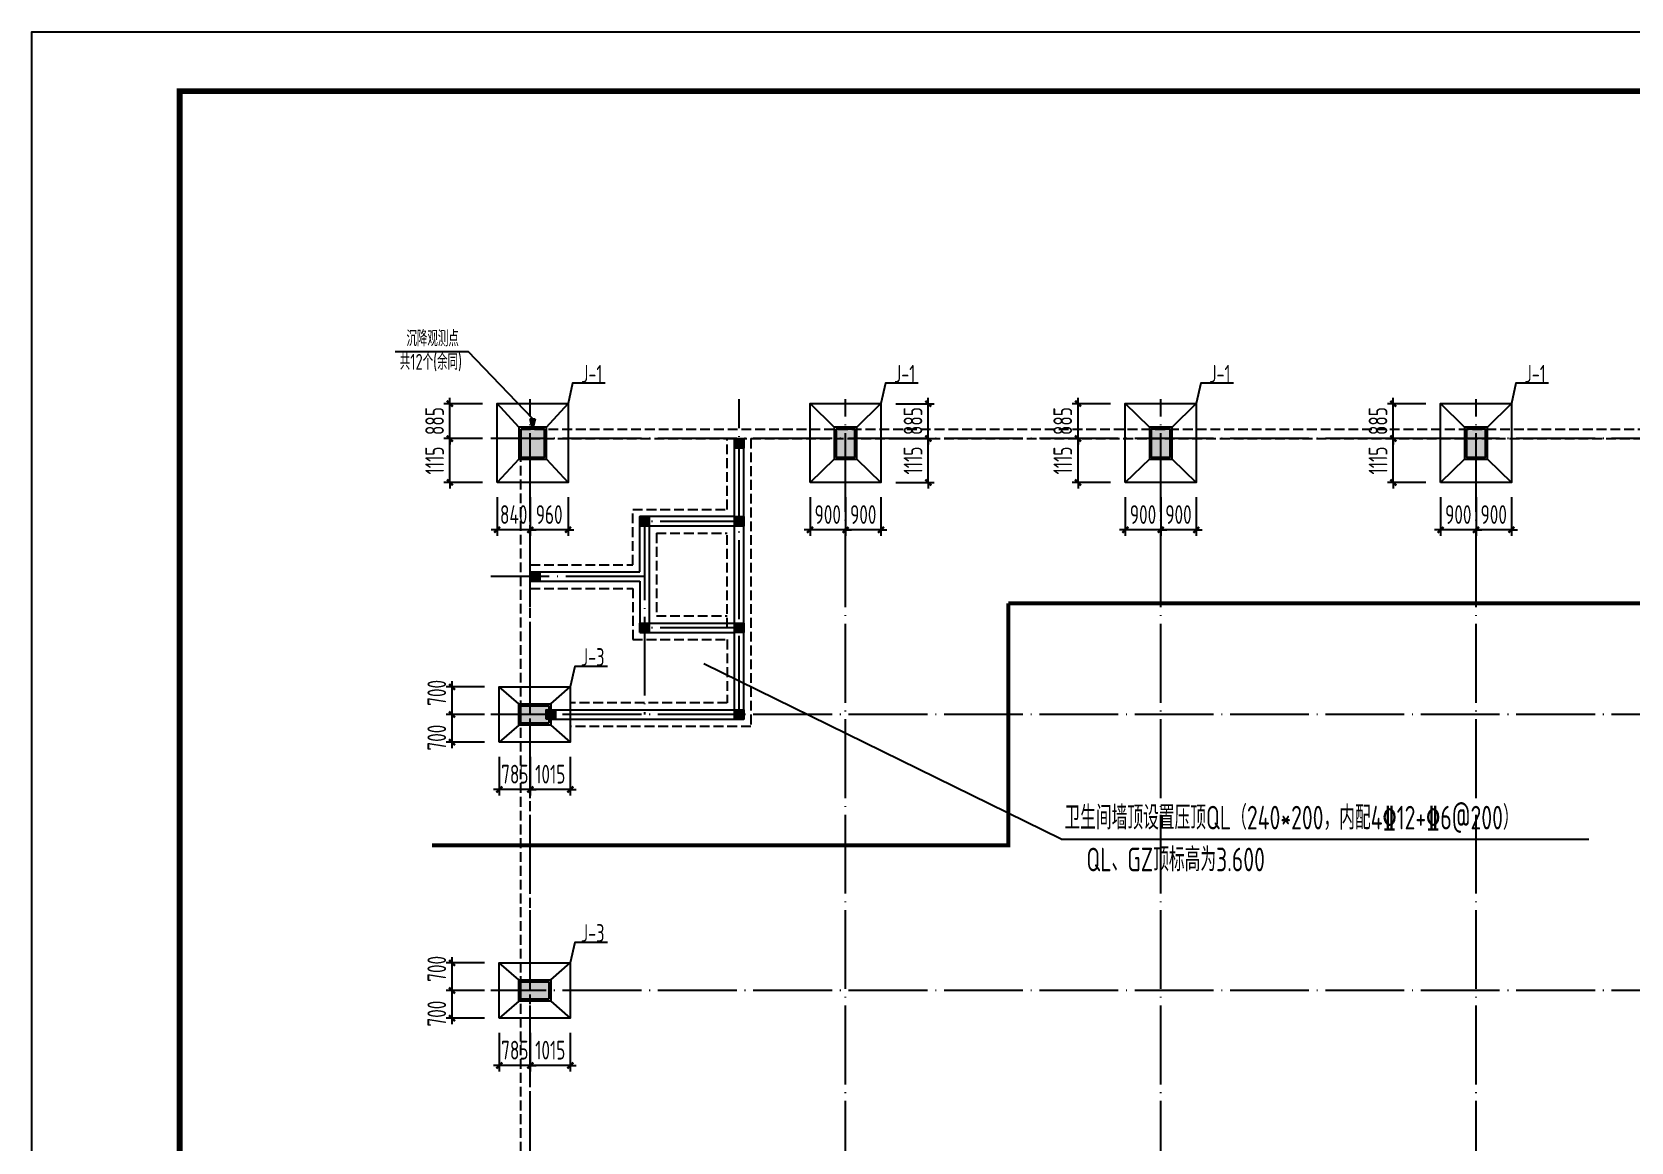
# Model space of a CAD drawing. Extents: x 293620 to 503924, y -252071 to 755100.
# Drawn here: x 366152 to 406729, y 622255 to 650409 of the extents above; entities that cross this region are included whole.
import ezdxf
from ezdxf.enums import TextEntityAlignment as Align

# ---------------------------------------------------------------- set-up
doc = ezdxf.new("R2010")
doc.units = 0
doc.header["$LTSCALE"] = 1000
doc.header["$MEASUREMENT"] = 0
for name, pattern in [('94', [0]), ('DASH', [0.35, 0.25, -0.1]), ('DASHED', [0.75, 0.5, -0.25]), ('DOTE', [2.42, 2, -0.2, 0.02, -0.2])]:
    doc.linetypes.add(name, pattern=pattern)
doc.layers.get('Defpoints').update_dxf_attribs({"color": 250})
for name, color, linetype in [('1', 7, 'Continuous'), ('3', 3, 'Continuous'), ('3T_WOOD', 21, 'Continuous'), ('AXIS', 171, 'Continuous'), ('BALCONY', 6, 'Continuous'), ('BEAM', 4, 'DASHED'), ('BEAM_CON', 4, 'Continuous'), ('COLU', 253, 'Continuous'), ('COLU_DIM', 3, 'Continuous'), ('COLU_HATCH', 251, 'Continuous'), ('dim', 7, 'Continuous'), ('DOTE', 14, 'DOTE'), ('PUB_TEXT', 7, 'Continuous'), ('S_SURFACE', 6, 'Continuous'), ('THIN', 7, 'Continuous'), ('TK', 4, 'Continuous'), ('搅拌桩', 136, 'Continuous')]:
    doc.layers.add(name, color=color, linetype=linetype)
doc.styles.add('TSSD_Dimension', font='Tssdeng.shx', dxfattribs={"width": 0.7, "bigfont": 'hztxt.shx'})
doc.styles.add('TSSD_REIN', font='tssdeng.shx', dxfattribs={"width": 0.7, "bigfont": 'tssdchn.shx'})
doc.dimstyles.new('TSSD_150_150', dxfattribs={"dimtxt": 475, "dimasz": 150, "dimexe": 150, "dimexo": 375, "dimgap": 150, "dimtad": 1, "dimdec": 0, "dimzin": 0, "dimdsep": 46, "dimtxsty": 'TSSD_Dimension', "dimblk": 'ARCHTICK', "dimcen": 0, "dimdle": 150, "dimclrt": 7, "dimadec": 0, "dimazin": 0, "dimtfac": 1, "dimtdec": 0, "dimtix": 1, "dimtmove": 2, "dimatfit": 3, "dimfxl": 0, "dimtolj": 1, "dimtzin": 0, "dimarcsym": 0})

# ---------------------------------------------------------------- blocks, each defined once
blk = doc.blocks.new('GeYuanFrame_87303878', base_point=(20.09, 4.53))
at = {"layer": 'TK'}
blk.add_lwpolyline([(20.09, 4.53), (20.09, 598.53), (861.09, 598.53), (861.09, 4.53)], close=True, dxfattribs=at)
at = {"layer": 'TK', "const_width": 1}
blk.add_lwpolyline([(45.09, 588.53), (851.09, 588.53), (851.09, 14.53), (45.09, 14.53)], close=True, dxfattribs=at)
blk = doc.blocks.new('_ArchTick')
at = {"color": 0, "linetype": 'ByBlock', "const_width": 0.4}
blk.add_lwpolyline([(-0.5, -0.5), (0.5, 0.5)], dxfattribs=at)
blk = doc.blocks.new('*D259')
at = {"layer": 'COLU_DIM', "color": 0, "lineweight": -2}
for p, q in [((386796, 638607), (386796, 637632)), ((387696, 638607), (387696, 637632)), ((386796, 637782), (386646, 637782)), ((387696, 637782), (386796, 637782)), ((387696, 637782), (387846, 637782))]:
    blk.add_line(p, q, dxfattribs=at)
at = {"layer": 'Defpoints', "color": 0}
for p in [(386796, 638982), (387696, 638982), (386796, 637782)]:
    blk.add_point(p, dxfattribs=at)
at = {"layer": 'COLU_DIM', "color": 0, "lineweight": -2, "xscale": 150, "yscale": 150, "zscale": 150}
blk.add_blockref('_ArchTick', (386796, 637782), dxfattribs=at)
at = {"layer": 'COLU_DIM', "color": 0, "lineweight": -2, "xscale": 150, "yscale": 150, "zscale": 150, "rotation": 180}
blk.add_blockref('_ArchTick', (387696, 637782), dxfattribs=at)
at = {"layer": 'COLU_DIM', "color": 7, "insert": (387246, 638170), "char_height": 475, "attachment_point": 5, "style": 'TSSD_Dimension'}
blk.add_mtext('\\A1;900', dxfattribs=at)
blk = doc.blocks.new('*D260')
at = {"layer": 'COLU_DIM', "color": 0, "lineweight": -2}
for p, q in [((385896, 638607), (385896, 637632)), ((386796, 638607), (386796, 637632)), ((385896, 637782), (385746, 637782)), ((386796, 637782), (385896, 637782)), ((386796, 637782), (386946, 637782))]:
    blk.add_line(p, q, dxfattribs=at)
at = {"layer": 'Defpoints', "color": 0}
for p in [(385896, 638982), (386796, 638982), (385896, 637782)]:
    blk.add_point(p, dxfattribs=at)
at = {"layer": 'COLU_DIM', "color": 0, "lineweight": -2, "xscale": 150, "yscale": 150, "zscale": 150}
blk.add_blockref('_ArchTick', (385896, 637782), dxfattribs=at)
at = {"layer": 'COLU_DIM', "color": 0, "lineweight": -2, "xscale": 150, "yscale": 150, "zscale": 150, "rotation": 180}
blk.add_blockref('_ArchTick', (386796, 637782), dxfattribs=at)
at = {"layer": 'COLU_DIM', "color": 7, "insert": (386346, 638170), "char_height": 475, "attachment_point": 5, "style": 'TSSD_Dimension'}
blk.add_mtext('\\A1;900', dxfattribs=at)
blk = doc.blocks.new('*D261')
at = {"layer": 'COLU_DIM', "color": 0, "lineweight": -2}
for p, q in [((388071, 640097), (389046, 640097)), ((388896, 640097), (388896, 640247)), ((388896, 638982), (388896, 640097)), ((388071, 638982), (389046, 638982)), ((388896, 638982), (388896, 638832))]:
    blk.add_line(p, q, dxfattribs=at)
at = {"layer": 'Defpoints', "color": 0}
for p in [(387696, 640097), (388896, 640097), (387696, 638982)]:
    blk.add_point(p, dxfattribs=at)
at = {"layer": 'COLU_DIM', "color": 0, "lineweight": -2, "xscale": 150, "yscale": 150, "zscale": 150}
for p, rotation in [((388896, 640097), 270), ((388896, 638982), 90)]:
    blk.add_blockref('_ArchTick', p, dxfattribs=dict(at, rotation=rotation))
at = {"layer": 'COLU_DIM', "color": 7, "insert": (388509, 639540), "char_height": 475, "attachment_point": 5, "rotation": 90, "style": 'TSSD_Dimension'}
blk.add_mtext('\\A1;1115', dxfattribs=at)
blk = doc.blocks.new('*D262')
at = {"layer": 'COLU_DIM', "color": 0, "lineweight": -2}
for p, q in [((388896, 640982), (388896, 641132)), ((388071, 640982), (389046, 640982)), ((388896, 640097), (388896, 640982)), ((388071, 640097), (389046, 640097)), ((388896, 640097), (388896, 639947))]:
    blk.add_line(p, q, dxfattribs=at)
at = {"layer": 'Defpoints', "color": 0}
for p in [(387696, 640982), (388896, 640982), (387696, 640097)]:
    blk.add_point(p, dxfattribs=at)
at = {"layer": 'COLU_DIM', "color": 0, "lineweight": -2, "xscale": 150, "yscale": 150, "zscale": 150}
for p, rotation in [((388896, 640982), 270), ((388896, 640097), 90)]:
    blk.add_blockref('_ArchTick', p, dxfattribs=dict(at, rotation=rotation))
at = {"layer": 'COLU_DIM', "color": 7, "insert": (388509, 640540), "char_height": 475, "attachment_point": 5, "rotation": 90, "style": 'TSSD_Dimension'}
blk.add_mtext('\\A1;885', dxfattribs=at)
blk = doc.blocks.new('*D279')
at = {"layer": 'COLU_DIM', "color": 0, "lineweight": -2}
for p, q in [((378796, 638607), (378796, 637632)), ((379756, 638607), (379756, 637632)), ((378796, 637782), (378646, 637782)), ((379756, 637782), (378796, 637782)), ((379756, 637782), (379906, 637782))]:
    blk.add_line(p, q, dxfattribs=at)
at = {"layer": 'Defpoints', "color": 0}
for p in [(378796, 638982), (379756, 638982), (378796, 637782)]:
    blk.add_point(p, dxfattribs=at)
at = {"layer": 'COLU_DIM', "color": 0, "lineweight": -2, "xscale": 150, "yscale": 150, "zscale": 150}
blk.add_blockref('_ArchTick', (378796, 637782), dxfattribs=at)
at = {"layer": 'COLU_DIM', "color": 0, "lineweight": -2, "xscale": 150, "yscale": 150, "zscale": 150, "rotation": 180}
blk.add_blockref('_ArchTick', (379756, 637782), dxfattribs=at)
at = {"layer": 'COLU_DIM', "color": 7, "insert": (379276, 638170), "char_height": 475, "attachment_point": 5, "style": 'TSSD_Dimension'}
blk.add_mtext('\\A1;960', dxfattribs=at)
blk = doc.blocks.new('*D280')
at = {"layer": 'COLU_DIM', "color": 0, "lineweight": -2}
for p, q in [((377956, 638607), (377956, 637632)), ((378796, 638607), (378796, 637632)), ((377956, 637782), (377806, 637782)), ((378796, 637782), (377956, 637782)), ((378796, 637782), (378946, 637782))]:
    blk.add_line(p, q, dxfattribs=at)
at = {"layer": 'Defpoints', "color": 0}
for p in [(377956, 638982), (378796, 638982), (377956, 637782)]:
    blk.add_point(p, dxfattribs=at)
at = {"layer": 'COLU_DIM', "color": 0, "lineweight": -2, "xscale": 150, "yscale": 150, "zscale": 150}
blk.add_blockref('_ArchTick', (377956, 637782), dxfattribs=at)
at = {"layer": 'COLU_DIM', "color": 0, "lineweight": -2, "xscale": 150, "yscale": 150, "zscale": 150, "rotation": 180}
blk.add_blockref('_ArchTick', (378796, 637782), dxfattribs=at)
at = {"layer": 'COLU_DIM', "color": 7, "insert": (378376, 638170), "char_height": 475, "attachment_point": 5, "style": 'TSSD_Dimension'}
blk.add_mtext('\\A1;840', dxfattribs=at)
blk = doc.blocks.new('*D281')
at = {"layer": 'COLU_DIM', "color": 0, "lineweight": -2}
for p, q in [((377581, 640097), (376606, 640097)), ((376756, 640097), (376756, 640247)), ((376756, 638982), (376756, 640097)), ((377581, 638982), (376606, 638982)), ((376756, 638982), (376756, 638832))]:
    blk.add_line(p, q, dxfattribs=at)
at = {"layer": 'Defpoints', "color": 0}
for p in [(376756, 640097), (377956, 640097), (377956, 638982)]:
    blk.add_point(p, dxfattribs=at)
at = {"layer": 'COLU_DIM', "color": 0, "lineweight": -2, "xscale": 150, "yscale": 150, "zscale": 150}
for p, rotation in [((376756, 640097), 270), ((376756, 638982), 90)]:
    blk.add_blockref('_ArchTick', p, dxfattribs=dict(at, rotation=rotation))
at = {"layer": 'COLU_DIM', "color": 7, "insert": (376369, 639540), "char_height": 475, "attachment_point": 5, "rotation": 90, "style": 'TSSD_Dimension'}
blk.add_mtext('\\A1;1115', dxfattribs=at)
blk = doc.blocks.new('*D282')
at = {"layer": 'COLU_DIM', "color": 0, "lineweight": -2}
for p, q in [((376756, 640982), (376756, 641132)), ((377581, 640982), (376606, 640982)), ((376756, 640097), (376756, 640982)), ((377581, 640097), (376606, 640097)), ((376756, 640097), (376756, 639947))]:
    blk.add_line(p, q, dxfattribs=at)
at = {"layer": 'Defpoints', "color": 0}
for p in [(376756, 640982), (377956, 640982), (377956, 640097)]:
    blk.add_point(p, dxfattribs=at)
at = {"layer": 'COLU_DIM', "color": 0, "lineweight": -2, "xscale": 150, "yscale": 150, "zscale": 150}
for p, rotation in [((376756, 640982), 270), ((376756, 640097), 90)]:
    blk.add_blockref('_ArchTick', p, dxfattribs=dict(at, rotation=rotation))
at = {"layer": 'COLU_DIM', "color": 7, "insert": (376369, 640540), "char_height": 475, "attachment_point": 5, "rotation": 90, "style": 'TSSD_Dimension'}
blk.add_mtext('\\A1;885', dxfattribs=at)
blk = doc.blocks.new('*D283')
at = {"layer": 'COLU_DIM', "color": 0, "lineweight": -2}
for p, q in [((394796, 638607), (394796, 637632)), ((395696, 638607), (395696, 637632)), ((394796, 637782), (394646, 637782)), ((395696, 637782), (394796, 637782)), ((395696, 637782), (395846, 637782))]:
    blk.add_line(p, q, dxfattribs=at)
at = {"layer": 'Defpoints', "color": 0}
for p in [(394796, 638982), (395696, 638982), (394796, 637782)]:
    blk.add_point(p, dxfattribs=at)
at = {"layer": 'COLU_DIM', "color": 0, "lineweight": -2, "xscale": 150, "yscale": 150, "zscale": 150}
blk.add_blockref('_ArchTick', (394796, 637782), dxfattribs=at)
at = {"layer": 'COLU_DIM', "color": 0, "lineweight": -2, "xscale": 150, "yscale": 150, "zscale": 150, "rotation": 180}
blk.add_blockref('_ArchTick', (395696, 637782), dxfattribs=at)
at = {"layer": 'COLU_DIM', "color": 7, "insert": (395246, 638170), "char_height": 475, "attachment_point": 5, "style": 'TSSD_Dimension'}
blk.add_mtext('\\A1;900', dxfattribs=at)
blk = doc.blocks.new('*D284')
at = {"layer": 'COLU_DIM', "color": 0, "lineweight": -2}
for p, q in [((393896, 638607), (393896, 637632)), ((394796, 638607), (394796, 637632)), ((393896, 637782), (393746, 637782)), ((394796, 637782), (393896, 637782)), ((394796, 637782), (394946, 637782))]:
    blk.add_line(p, q, dxfattribs=at)
at = {"layer": 'Defpoints', "color": 0}
for p in [(393896, 638982), (394796, 638982), (393896, 637782)]:
    blk.add_point(p, dxfattribs=at)
at = {"layer": 'COLU_DIM', "color": 0, "lineweight": -2, "xscale": 150, "yscale": 150, "zscale": 150}
blk.add_blockref('_ArchTick', (393896, 637782), dxfattribs=at)
at = {"layer": 'COLU_DIM', "color": 0, "lineweight": -2, "xscale": 150, "yscale": 150, "zscale": 150, "rotation": 180}
blk.add_blockref('_ArchTick', (394796, 637782), dxfattribs=at)
at = {"layer": 'COLU_DIM', "color": 7, "insert": (394346, 638170), "char_height": 475, "attachment_point": 5, "style": 'TSSD_Dimension'}
blk.add_mtext('\\A1;900', dxfattribs=at)
blk = doc.blocks.new('*D285')
at = {"layer": 'COLU_DIM', "color": 0, "lineweight": -2}
for p, q in [((393521, 640097), (392546, 640097)), ((392696, 640097), (392696, 640247)), ((392696, 638982), (392696, 640097)), ((393521, 638982), (392546, 638982)), ((392696, 638982), (392696, 638832))]:
    blk.add_line(p, q, dxfattribs=at)
at = {"layer": 'Defpoints', "color": 0}
for p in [(392696, 640097), (393896, 640097), (393896, 638982)]:
    blk.add_point(p, dxfattribs=at)
at = {"layer": 'COLU_DIM', "color": 0, "lineweight": -2, "xscale": 150, "yscale": 150, "zscale": 150}
for p, rotation in [((392696, 640097), 270), ((392696, 638982), 90)]:
    blk.add_blockref('_ArchTick', p, dxfattribs=dict(at, rotation=rotation))
at = {"layer": 'COLU_DIM', "color": 7, "insert": (392309, 639540), "char_height": 475, "attachment_point": 5, "rotation": 90, "style": 'TSSD_Dimension'}
blk.add_mtext('\\A1;1115', dxfattribs=at)
blk = doc.blocks.new('*D286')
at = {"layer": 'COLU_DIM', "color": 0, "lineweight": -2}
for p, q in [((392696, 640982), (392696, 641132)), ((393521, 640982), (392546, 640982)), ((392696, 640097), (392696, 640982)), ((393521, 640097), (392546, 640097)), ((392696, 640097), (392696, 639947))]:
    blk.add_line(p, q, dxfattribs=at)
at = {"layer": 'Defpoints', "color": 0}
for p in [(392696, 640982), (393896, 640982), (393896, 640097)]:
    blk.add_point(p, dxfattribs=at)
at = {"layer": 'COLU_DIM', "color": 0, "lineweight": -2, "xscale": 150, "yscale": 150, "zscale": 150}
for p, rotation in [((392696, 640982), 270), ((392696, 640097), 90)]:
    blk.add_blockref('_ArchTick', p, dxfattribs=dict(at, rotation=rotation))
at = {"layer": 'COLU_DIM', "color": 7, "insert": (392309, 640540), "char_height": 475, "attachment_point": 5, "rotation": 90, "style": 'TSSD_Dimension'}
blk.add_mtext('\\A1;885', dxfattribs=at)
blk = doc.blocks.new('*D291')
at = {"layer": 'COLU_DIM', "color": 0, "lineweight": -2}
for p, q in [((402796, 638607), (402796, 637632)), ((403696, 638607), (403696, 637632)), ((402796, 637782), (402646, 637782)), ((403696, 637782), (402796, 637782)), ((403696, 637782), (403846, 637782))]:
    blk.add_line(p, q, dxfattribs=at)
at = {"layer": 'Defpoints', "color": 0}
for p in [(402796, 638982), (403696, 638982), (402796, 637782)]:
    blk.add_point(p, dxfattribs=at)
at = {"layer": 'COLU_DIM', "color": 0, "lineweight": -2, "xscale": 150, "yscale": 150, "zscale": 150}
blk.add_blockref('_ArchTick', (402796, 637782), dxfattribs=at)
at = {"layer": 'COLU_DIM', "color": 0, "lineweight": -2, "xscale": 150, "yscale": 150, "zscale": 150, "rotation": 180}
blk.add_blockref('_ArchTick', (403696, 637782), dxfattribs=at)
at = {"layer": 'COLU_DIM', "color": 7, "insert": (403246, 638170), "char_height": 475, "attachment_point": 5, "style": 'TSSD_Dimension'}
blk.add_mtext('\\A1;900', dxfattribs=at)
blk = doc.blocks.new('*D292')
at = {"layer": 'COLU_DIM', "color": 0, "lineweight": -2}
for p, q in [((401896, 638607), (401896, 637632)), ((402796, 638607), (402796, 637632)), ((401896, 637782), (401746, 637782)), ((402796, 637782), (401896, 637782)), ((402796, 637782), (402946, 637782))]:
    blk.add_line(p, q, dxfattribs=at)
at = {"layer": 'Defpoints', "color": 0}
for p in [(401896, 638982), (402796, 638982), (401896, 637782)]:
    blk.add_point(p, dxfattribs=at)
at = {"layer": 'COLU_DIM', "color": 0, "lineweight": -2, "xscale": 150, "yscale": 150, "zscale": 150}
blk.add_blockref('_ArchTick', (401896, 637782), dxfattribs=at)
at = {"layer": 'COLU_DIM', "color": 0, "lineweight": -2, "xscale": 150, "yscale": 150, "zscale": 150, "rotation": 180}
blk.add_blockref('_ArchTick', (402796, 637782), dxfattribs=at)
at = {"layer": 'COLU_DIM', "color": 7, "insert": (402346, 638170), "char_height": 475, "attachment_point": 5, "style": 'TSSD_Dimension'}
blk.add_mtext('\\A1;900', dxfattribs=at)
blk = doc.blocks.new('*D293')
at = {"layer": 'COLU_DIM', "color": 0, "lineweight": -2}
for p, q in [((401521, 640097), (400546, 640097)), ((400696, 640097), (400696, 640247)), ((400696, 638982), (400696, 640097)), ((401521, 638982), (400546, 638982)), ((400696, 638982), (400696, 638832))]:
    blk.add_line(p, q, dxfattribs=at)
at = {"layer": 'Defpoints', "color": 0}
for p in [(400696, 640097), (401896, 640097), (401896, 638982)]:
    blk.add_point(p, dxfattribs=at)
at = {"layer": 'COLU_DIM', "color": 0, "lineweight": -2, "xscale": 150, "yscale": 150, "zscale": 150}
for p, rotation in [((400696, 640097), 270), ((400696, 638982), 90)]:
    blk.add_blockref('_ArchTick', p, dxfattribs=dict(at, rotation=rotation))
at = {"layer": 'COLU_DIM', "color": 7, "insert": (400309, 639540), "char_height": 475, "attachment_point": 5, "rotation": 90, "style": 'TSSD_Dimension'}
blk.add_mtext('\\A1;1115', dxfattribs=at)
blk = doc.blocks.new('*D294')
at = {"layer": 'COLU_DIM', "color": 0, "lineweight": -2}
for p, q in [((400696, 640982), (400696, 641132)), ((401521, 640982), (400546, 640982)), ((400696, 640097), (400696, 640982)), ((401521, 640097), (400546, 640097)), ((400696, 640097), (400696, 639947))]:
    blk.add_line(p, q, dxfattribs=at)
at = {"layer": 'Defpoints', "color": 0}
for p in [(400696, 640982), (401896, 640982), (401896, 640097)]:
    blk.add_point(p, dxfattribs=at)
at = {"layer": 'COLU_DIM', "color": 0, "lineweight": -2, "xscale": 150, "yscale": 150, "zscale": 150}
for p, rotation in [((400696, 640982), 270), ((400696, 640097), 90)]:
    blk.add_blockref('_ArchTick', p, dxfattribs=dict(at, rotation=rotation))
at = {"layer": 'COLU_DIM', "color": 7, "insert": (400309, 640540), "char_height": 475, "attachment_point": 5, "rotation": 90, "style": 'TSSD_Dimension'}
blk.add_mtext('\\A1;885', dxfattribs=at)
blk = doc.blocks.new('*D379')
at = {"layer": 'COLU_DIM', "color": 0, "lineweight": -2}
for p, q in [((378796, 632022), (378796, 631047)), ((379811, 632022), (379811, 631047)), ((378796, 631197), (378646, 631197)), ((379811, 631197), (378796, 631197)), ((379811, 631197), (379961, 631197))]:
    blk.add_line(p, q, dxfattribs=at)
at = {"layer": 'Defpoints', "color": 0}
for p in [(378796, 632397), (379811, 632397), (378796, 631197)]:
    blk.add_point(p, dxfattribs=at)
at = {"layer": 'COLU_DIM', "color": 0, "lineweight": -2, "xscale": 150, "yscale": 150, "zscale": 150}
blk.add_blockref('_ArchTick', (378796, 631197), dxfattribs=at)
at = {"layer": 'COLU_DIM', "color": 0, "lineweight": -2, "xscale": 150, "yscale": 150, "zscale": 150, "rotation": 180}
blk.add_blockref('_ArchTick', (379811, 631197), dxfattribs=at)
at = {"layer": 'COLU_DIM', "color": 7, "insert": (379304, 631585), "char_height": 475, "attachment_point": 5, "style": 'TSSD_Dimension'}
blk.add_mtext('\\A1;1015', dxfattribs=at)
blk = doc.blocks.new('*D380')
at = {"layer": 'COLU_DIM', "color": 0, "lineweight": -2}
for p, q in [((378011, 632022), (378011, 631047)), ((378796, 632022), (378796, 631047)), ((378011, 631197), (377861, 631197)), ((378796, 631197), (378011, 631197)), ((378796, 631197), (378946, 631197))]:
    blk.add_line(p, q, dxfattribs=at)
at = {"layer": 'Defpoints', "color": 0}
for p in [(378011, 632397), (378796, 632397), (378011, 631197)]:
    blk.add_point(p, dxfattribs=at)
at = {"layer": 'COLU_DIM', "color": 0, "lineweight": -2, "xscale": 150, "yscale": 150, "zscale": 150}
blk.add_blockref('_ArchTick', (378011, 631197), dxfattribs=at)
at = {"layer": 'COLU_DIM', "color": 0, "lineweight": -2, "xscale": 150, "yscale": 150, "zscale": 150, "rotation": 180}
blk.add_blockref('_ArchTick', (378796, 631197), dxfattribs=at)
at = {"layer": 'COLU_DIM', "color": 7, "insert": (378404, 631585), "char_height": 475, "attachment_point": 5, "style": 'TSSD_Dimension'}
blk.add_mtext('\\A1;785', dxfattribs=at)
blk = doc.blocks.new('*D381')
at = {"layer": 'COLU_DIM', "color": 0, "lineweight": -2}
for p, q in [((377636, 633097), (376661, 633097)), ((376811, 632247), (376811, 633247)), ((377636, 632397), (376661, 632397))]:
    blk.add_line(p, q, dxfattribs=at)
at = {"layer": 'Defpoints', "color": 0}
for p in [(376811, 633097), (378011, 633097), (378011, 632397)]:
    blk.add_point(p, dxfattribs=at)
at = {"layer": 'COLU_DIM', "color": 0, "lineweight": -2, "xscale": 150, "yscale": 150, "zscale": 150}
for p, rotation in [((376811, 633097), 90), ((376811, 632397), 270)]:
    blk.add_blockref('_ArchTick', p, dxfattribs=dict(at, rotation=rotation))
at = {"layer": 'COLU_DIM', "color": 7, "insert": (376424, 632512), "char_height": 475, "attachment_point": 5, "rotation": 90, "style": 'TSSD_Dimension'}
blk.add_mtext('\\A1;700', dxfattribs=at)
blk = doc.blocks.new('*D382')
at = {"layer": 'COLU_DIM', "color": 0, "lineweight": -2}
for p, q in [((376811, 632947), (376811, 633947)), ((377636, 633797), (376661, 633797)), ((377636, 633097), (376661, 633097))]:
    blk.add_line(p, q, dxfattribs=at)
at = {"layer": 'Defpoints', "color": 0}
for p in [(376811, 633797), (378011, 633797), (378011, 633097)]:
    blk.add_point(p, dxfattribs=at)
at = {"layer": 'COLU_DIM', "color": 0, "lineweight": -2, "xscale": 150, "yscale": 150, "zscale": 150}
for p, rotation in [((376811, 633797), 90), ((376811, 633097), 270)]:
    blk.add_blockref('_ArchTick', p, dxfattribs=dict(at, rotation=rotation))
at = {"layer": 'COLU_DIM', "color": 7, "insert": (376424, 633647), "char_height": 475, "attachment_point": 5, "rotation": 90, "style": 'TSSD_Dimension'}
blk.add_mtext('\\A1;700', dxfattribs=at)
blk = doc.blocks.new('*D383')
at = {"layer": 'COLU_DIM', "color": 0, "lineweight": -2}
for p, q in [((378796, 625022), (378796, 624047)), ((379811, 625022), (379811, 624047)), ((378796, 624197), (378646, 624197)), ((379811, 624197), (378796, 624197)), ((379811, 624197), (379961, 624197))]:
    blk.add_line(p, q, dxfattribs=at)
at = {"layer": 'Defpoints', "color": 0}
for p in [(378796, 625397), (379811, 625397), (378796, 624197)]:
    blk.add_point(p, dxfattribs=at)
at = {"layer": 'COLU_DIM', "color": 0, "lineweight": -2, "xscale": 150, "yscale": 150, "zscale": 150}
blk.add_blockref('_ArchTick', (378796, 624197), dxfattribs=at)
at = {"layer": 'COLU_DIM', "color": 0, "lineweight": -2, "xscale": 150, "yscale": 150, "zscale": 150, "rotation": 180}
blk.add_blockref('_ArchTick', (379811, 624197), dxfattribs=at)
at = {"layer": 'COLU_DIM', "color": 7, "insert": (379304, 624585), "char_height": 475, "attachment_point": 5, "style": 'TSSD_Dimension'}
blk.add_mtext('\\A1;1015', dxfattribs=at)
blk = doc.blocks.new('*D384')
at = {"layer": 'COLU_DIM', "color": 0, "lineweight": -2}
for p, q in [((378011, 625022), (378011, 624047)), ((378796, 625022), (378796, 624047)), ((378011, 624197), (377861, 624197)), ((378796, 624197), (378011, 624197)), ((378796, 624197), (378946, 624197))]:
    blk.add_line(p, q, dxfattribs=at)
at = {"layer": 'Defpoints', "color": 0}
for p in [(378011, 625397), (378796, 625397), (378011, 624197)]:
    blk.add_point(p, dxfattribs=at)
at = {"layer": 'COLU_DIM', "color": 0, "lineweight": -2, "xscale": 150, "yscale": 150, "zscale": 150}
blk.add_blockref('_ArchTick', (378011, 624197), dxfattribs=at)
at = {"layer": 'COLU_DIM', "color": 0, "lineweight": -2, "xscale": 150, "yscale": 150, "zscale": 150, "rotation": 180}
blk.add_blockref('_ArchTick', (378796, 624197), dxfattribs=at)
at = {"layer": 'COLU_DIM', "color": 7, "insert": (378404, 624585), "char_height": 475, "attachment_point": 5, "style": 'TSSD_Dimension'}
blk.add_mtext('\\A1;785', dxfattribs=at)
blk = doc.blocks.new('*D385')
at = {"layer": 'COLU_DIM', "color": 0, "lineweight": -2}
for p, q in [((376811, 625247), (376811, 626247)), ((377636, 626097), (376661, 626097)), ((377636, 625397), (376661, 625397))]:
    blk.add_line(p, q, dxfattribs=at)
at = {"layer": 'Defpoints', "color": 0}
for p in [(376811, 626097), (378011, 626097), (378011, 625397)]:
    blk.add_point(p, dxfattribs=at)
at = {"layer": 'COLU_DIM', "color": 0, "lineweight": -2, "xscale": 150, "yscale": 150, "zscale": 150}
for p, rotation in [((376811, 626097), 90), ((376811, 625397), 270)]:
    blk.add_blockref('_ArchTick', p, dxfattribs=dict(at, rotation=rotation))
at = {"layer": 'COLU_DIM', "color": 7, "insert": (376424, 625512), "char_height": 475, "attachment_point": 5, "rotation": 90, "style": 'TSSD_Dimension'}
blk.add_mtext('\\A1;700', dxfattribs=at)
blk = doc.blocks.new('*D386')
at = {"layer": 'COLU_DIM', "color": 0, "lineweight": -2}
for p, q in [((376811, 625947), (376811, 626947)), ((377636, 626797), (376661, 626797)), ((377636, 626097), (376661, 626097))]:
    blk.add_line(p, q, dxfattribs=at)
at = {"layer": 'Defpoints', "color": 0}
for p in [(376811, 626797), (378011, 626797), (378011, 626097)]:
    blk.add_point(p, dxfattribs=at)
at = {"layer": 'COLU_DIM', "color": 0, "lineweight": -2, "xscale": 150, "yscale": 150, "zscale": 150}
for p, rotation in [((376811, 626797), 90), ((376811, 626097), 270)]:
    blk.add_blockref('_ArchTick', p, dxfattribs=dict(at, rotation=rotation))
at = {"layer": 'COLU_DIM', "color": 7, "insert": (376424, 626647), "char_height": 475, "attachment_point": 5, "rotation": 90, "style": 'TSSD_Dimension'}
blk.add_mtext('\\A1;700', dxfattribs=at)
blk = doc.blocks.new('A$C177878A3')
at = {"layer": '1', "linetype": '94'}
blk.add_hatch(color=6, dxfattribs=at).paths.add_polyline_path([(112, 433), (0, 0), (224, 0)])
at = {"layer": '1', "color": 6, "linetype": '94'}
for p, q in [((0, 0), (112, 433)), ((224, 0), (112, 433)), ((0, 0), (224, 0))]:
    blk.add_line(p, q, dxfattribs=at)
blk = doc.blocks.new('A$C32175502')
at = {"layer": '1', "linetype": '94'}
blk.add_blockref('A$C177878A3', (0, 0), dxfattribs=at)
blk = doc.blocks.new('A$C3C5B3CE3')
at = {"layer": '1', "linetype": '94', "rotation": 180}
blk.add_blockref('A$C32175502', (224, 433), dxfattribs=at)
blk = doc.blocks.new('A$C43EB326B')
at = {"layer": '搅拌桩'}
blk.add_blockref('A$C3C5B3CE3', (0, 0), dxfattribs=at)
blk = doc.blocks.new('A$C2BB7790D')
at = {"layer": 'dim'}
blk.add_blockref('A$C43EB326B', (0, 0), dxfattribs=at)

msp = doc.modelspace()

# ---------------------------------------------------------------- hatches: boundary and pattern name
at = {"layer": 'COLU_HATCH'}
for points in [[(378556, 640337.4), (378556, 639627.4), (379156, 639627.4), (379156, 640337.4)], [(386556, 640337.4), (386556, 639627.4), (387036, 639627.4), (387036, 640337.4)], [(394556, 640337.4), (394556, 639627.4), (395036, 639627.4), (395036, 640337.4)], [(402556, 640337.4), (402556, 639627.4), (403036, 639627.4), (403036, 640337.4)], [(383976, 639857.4), (383976, 640097.4), (384216, 640097.4), (384216, 639857.4)], [(381576, 637877.4), (381576, 638117.4), (381816, 638117.4), (381816, 637877.4)], [(383976, 637877.4), (383976, 638117.4), (384216, 638117.4), (384216, 637877.4)], [(378796, 636477.4), (378796, 636717.4), (379036, 636717.4), (379036, 636477.4)], [(381576, 635177.4), (381576, 635417.4), (381816, 635417.4), (381816, 635177.4)], [(383976, 635177.4), (383976, 635417.4), (384216, 635417.4), (384216, 635177.4)], [(379266, 632877.4), (378556, 632877.4), (378556, 633317.4), (379266, 633317.4)], [(379196, 632977.4), (379196, 633217.4), (379436, 633217.4), (379436, 632977.4)], [(383976, 632977.4), (383976, 633217.4), (384216, 633217.4), (384216, 632977.4)], [(379266, 625877.4), (378556, 625877.4), (378556, 626317.4), (379266, 626317.4)]]:
    msp.add_hatch(color=256, dxfattribs=at).paths.add_polyline_path(points)

# ---------------------------------------------------------------- linework, layer by layer
at = {"layer": '3T_WOOD'}
for p, q in [((378506, 640387.4), (377956, 640982.4)), ((379206, 640387.4), (379756, 640982.4)), ((386506, 640387.4), (385896, 640982.4)), ((387086, 640387.4), (387696, 640982.4)), ((394506, 640387.4), (393896, 640982.4)), ((395086, 640387.4), (395696, 640982.4)), ((402506, 640387.4), (401896, 640982.4)), ((403086, 640387.4), (403696, 640982.4)), ((378506, 639577.4), (377956, 638982.4)), ((379206, 639577.4), (379756, 638982.4)), ((386506, 639577.4), (385896, 638982.4)), ((387086, 639577.4), (387696, 638982.4)), ((394506, 639577.4), (393896, 638982.4)), ((395086, 639577.4), (395696, 638982.4)), ((402506, 639577.4), (401896, 638982.4)), ((403086, 639577.4), (403696, 638982.4)), ((378506, 633367.4), (378011, 633797.4)), ((379316, 633367.4), (379811, 633797.4)), ((378506, 632827.4), (378011, 632397.4)), ((379316, 632827.4), (379811, 632397.4)), ((378506, 626367.4), (378011, 626797.4)), ((379316, 626367.4), (379811, 626797.4)), ((378506, 625827.4), (378011, 625397.4)), ((379316, 625827.4), (379811, 625397.4))]:
    msp.add_line(p, q, dxfattribs=at)
for points in [[(380698.7, 641502.8), (379869.1, 641502.8), (379756, 640982.4)], [(388638.7, 641502.8), (387809.1, 641502.8), (387696, 640982.4)], [(396638.7, 641502.8), (395809.1, 641502.8), (395696, 640982.4)], [(404638.7, 641502.8), (403809.1, 641502.8), (403696, 640982.4)], [(380753.7, 634317.8), (379924.1, 634317.8), (379811, 633797.4)], [(380753.7, 627317.8), (379924.1, 627317.8), (379811, 626797.4)]]:
    msp.add_lwpolyline(points, dxfattribs=at)
at = {"layer": 'AXIS', "linetype": 'DASH', "ltscale": 2, "const_width": 100}
for points in [[(390928.3, 635920.1), (390928.3, 629781.3), (376302.3, 629781.3)], [(390928.3, 635920.1), (452965.2, 635920.1)]]:
    msp.add_lwpolyline(points, dxfattribs=at)
at = {"layer": 'BALCONY'}
msp.add_line((392271, 629932.3), (405654.5, 629932.3), dxfattribs=at)
msp.add_lwpolyline([(392271, 629932.3), (383198.9, 634384.2)], dxfattribs=at)
at = {"layer": 'BEAM', "linetype": 'DASH'}
for p, q in [((383796, 638297.4), (383796, 640097.4)), ((384396, 640097.4), (384396, 632797.4)), ((381396, 636897.4), (381396, 638297.4)), ((381396, 638297.4), (383796, 638297.4)), ((381996, 637697.4), (381996, 635597.4)), ((381996, 637697.4), (383796, 637697.4)), ((383796, 635297.4), (383796, 637697.4)), ((378796, 636897.4), (381396, 636897.4)), ((378796, 636297.4), (381396, 636297.4)), ((381396, 636297.4), (381396, 634997.4)), ((381996, 635597.4), (383796, 635597.4)), ((381396, 634997.4), (383796, 634997.4)), ((383796, 634997.4), (383796, 633397.4)), ((383796, 633397.4), (379811, 633397.4)), ((384396, 632797.4), (379811, 632797.4))]:
    msp.add_line(p, q, dxfattribs=at)
at = {"layer": 'BEAM_CON'}
for p, q in [((383976, 638117.4), (383976, 640097.4)), ((384216, 632977.4), (384216, 640097.4)), ((383976, 638117.4), (381576, 638117.4)), ((381576, 636717.4), (381576, 638117.4)), ((381816, 637877.4), (381816, 635417.4)), ((383976, 637877.4), (381816, 637877.4)), ((383976, 635417.4), (383976, 637877.4)), ((378796, 636717.4), (381576, 636717.4)), ((378796, 636477.4), (381576, 636477.4)), ((381576, 636477.4), (381576, 635177.4)), ((381576, 635177.4), (383976, 635177.4)), ((381816, 635417.4), (383976, 635417.4)), ((383976, 633217.4), (383976, 635177.4)), ((379266, 633217.4), (383976, 633217.4)), ((379266, 632977.4), (384216, 632977.4))]:
    msp.add_line(p, q, dxfattribs=at)
at = {"layer": 'COLU'}
for points in [[(377956, 638982.4), (377956, 640982.4), (379756, 640982.4), (379756, 638982.4)], [(385896, 638982.4), (385896, 640982.4), (387696, 640982.4), (387696, 638982.4)], [(393896, 638982.4), (393896, 640982.4), (395696, 640982.4), (395696, 638982.4)], [(401896, 638982.4), (401896, 640982.4), (403696, 640982.4), (403696, 638982.4)], [(378506, 640387.4), (378506, 639577.4), (379206, 639577.4), (379206, 640387.4)], [(378556, 640337.4), (378556, 639627.4), (379156, 639627.4), (379156, 640337.4)], [(386506, 640387.4), (386506, 639577.4), (387086, 639577.4), (387086, 640387.4)], [(386556, 640337.4), (386556, 639627.4), (387036, 639627.4), (387036, 640337.4)], [(394506, 640387.4), (394506, 639577.4), (395086, 639577.4), (395086, 640387.4)], [(394556, 640337.4), (394556, 639627.4), (395036, 639627.4), (395036, 640337.4)], [(402506, 640387.4), (402506, 639577.4), (403086, 639577.4), (403086, 640387.4)], [(402556, 640337.4), (402556, 639627.4), (403036, 639627.4), (403036, 640337.4)], [(383976, 639857.4), (383976, 640097.4), (384216, 640097.4), (384216, 639857.4)], [(381576, 637877.4), (381576, 638117.4), (381816, 638117.4), (381816, 637877.4)], [(383976, 637877.4), (383976, 638117.4), (384216, 638117.4), (384216, 637877.4)], [(378796, 636477.4), (378796, 636717.4), (379036, 636717.4), (379036, 636477.4)], [(381576, 635177.4), (381576, 635417.4), (381816, 635417.4), (381816, 635177.4)], [(383976, 635177.4), (383976, 635417.4), (384216, 635417.4), (384216, 635177.4)], [(378011, 632397.4), (378011, 633797.4), (379811, 633797.4), (379811, 632397.4)], [(379316, 632827.4), (378506, 632827.4), (378506, 633367.4), (379316, 633367.4)], [(379266, 632877.4), (378556, 632877.4), (378556, 633317.4), (379266, 633317.4)], [(379196, 632977.4), (379196, 633217.4), (379436, 633217.4), (379436, 632977.4)], [(383976, 632977.4), (383976, 633217.4), (384216, 633217.4), (384216, 632977.4)], [(378011, 625397.4), (378011, 626797.4), (379811, 626797.4), (379811, 625397.4)], [(379316, 625827.4), (378506, 625827.4), (378506, 626367.4), (379316, 626367.4)], [(379266, 625877.4), (378556, 625877.4), (378556, 626317.4), (379266, 626317.4)]]:
    msp.add_lwpolyline(points, close=True, dxfattribs=at)
at = {"layer": 'DOTE'}
for p, q in [((378796, 597097.4), (378796, 641097.4)), ((384096, 633097.4, -900), (384096, 641097.4, -900)), ((386796, 597097.4), (386796, 641097.4)), ((394796, 597097.4), (394796, 641097.4)), ((402796, 597097.4), (402796, 641097.4)), ((451796, 640097.4), (377796, 640097.4)), ((381696, 637997.4, -1800), (381696, 633097.4)), ((384096, 637997.4, -1800), (381696, 637997.4, -1800)), ((381696, 636597.4), (377796, 636597.4)), ((384096, 635297.4, -1800), (381696, 635297.4, -1800)), ((451796, 633097.4), (377796, 633097.4)), ((451796, 626097.4), (377796, 626097.4))]:
    msp.add_line(p, q, dxfattribs=at)
at = {"layer": 'S_SURFACE', "linetype": 'DASH'}
for points in [[(378556, 640337.4), (451036, 640337.4), (451036, 597857.4), (378556, 597857.4)], [(378796, 640097.4), (450796, 640097.4), (450796, 598097.4), (378796, 598097.4)]]:
    msp.add_lwpolyline(points, close=True, dxfattribs=at)
at = {"layer": 'THIN'}
for p in [(375365.1, 642309), (378854.2, 640604.2)]:
    msp.add_line(p, (377219.3, 642309), dxfattribs=at)

# ---------------------------------------------------------------- block references
at = {"layer": '3', "xscale": 0.599999999627471, "yscale": 0.6000000014901161, "zscale": 0.6}
msp.add_blockref('A$C2BB7790D', (378787.1, 640330.6), dxfattribs=at)
at = {"layer": '3T_WOOD', "xscale": 150, "yscale": 150, "zscale": 150}
msp.add_blockref('GeYuanFrame_87303878', (366151.8, 561309), dxfattribs=at)

# ---------------------------------------------------------------- texts
at = {"layer": '3T_WOOD', "style": 'TSSD_REIN', "width": 0.7}
for s, p in [('J-1', (380624.7, 641515.2)), ('J-1', (388564.7, 641515.2)), ('J-1', (396564.7, 641515.2)), ('J-1', (404564.7, 641515.2)), ('J-3', (380679.7, 634330.2)), ('J-3', (380679.7, 627330.2))]:
    msp.add_text(s, height=450, dxfattribs=at).set_placement(p, align=Align.RIGHT)
at = {"layer": 'BALCONY', "style": 'TSSD_REIN', "width": 0.7}
for s, p in [('卫生间墙顶设置压顶QL（240*200，内配4\x8412+\x846@200）', (392353.2, 630182.6)), ('QL、GZ顶标高为3.600', (392909.4, 629120.3))]:
    msp.add_text(s, height=600, rotation=360, dxfattribs=at).set_placement(p)
at = {"layer": 'PUB_TEXT', "style": 'TSSD_REIN', "width": 0.7}
for s, p in [('沉降观测点', (375653.8, 642435.6)), ('共12个(余同)', (375484, 641843.1))]:
    msp.add_text(s, height=400, dxfattribs=at).set_placement(p)

# ---------------------------------------------------------------- dimensions: what is measured, and where the dimension line sits
at = {"layer": 'COLU_DIM'}
for base, p1, p2, angle, picture, middle in [((376756, 640982.4), (377956, 640097.4), (377956, 640982.4), 90, '*D282', (376368.5, 640539.9)), ((388896, 640982.4), (387696, 640097.4), (387696, 640982.4), 90, '*D262', (388508.5, 640539.9)), ((392696, 640982.4), (393896, 640097.4), (393896, 640982.4), 90, '*D286', (392308.5, 640539.9)), ((400696, 640982.4), (401896, 640097.4), (401896, 640982.4), 90, '*D294', (400308.5, 640539.9)), ((376756, 640097.4), (377956, 638982.4), (377956, 640097.4), 90, '*D281', (376368.5, 639539.9)), ((388896, 640097.4), (387696, 638982.4), (387696, 640097.4), 90, '*D261', (388508.5, 639539.9)), ((392696, 640097.4), (393896, 638982.4), (393896, 640097.4), 90, '*D285', (392308.5, 639539.9)), ((400696, 640097.4), (401896, 638982.4), (401896, 640097.4), 90, '*D293', (400308.5, 639539.9)), ((377956, 637782.4), (378796, 638982.4), (377956, 638982.4), 180, '*D280', (378376, 638169.9)), ((378796, 637782.4), (379756, 638982.4), (378796, 638982.4), 180, '*D279', (379276, 638169.9)), ((385896, 637782.4), (386796, 638982.4), (385896, 638982.4), 180, '*D260', (386346, 638169.9)), ((386796, 637782.4), (387696, 638982.4), (386796, 638982.4), 180, '*D259', (387246, 638169.9)), ((393896, 637782.4), (394796, 638982.4), (393896, 638982.4), 180, '*D284', (394346, 638169.9)), ((394796, 637782.4), (395696, 638982.4), (394796, 638982.4), 180, '*D283', (395246, 638169.9)), ((401896, 637782.4), (402796, 638982.4), (401896, 638982.4), 180, '*D292', (402346, 638169.9)), ((402796, 637782.4), (403696, 638982.4), (402796, 638982.4), 180, '*D291', (403246, 638169.9)), ((378011, 631197.4), (378796, 632397.4), (378011, 632397.4), 180, '*D380', (378403.5, 631584.9)), ((378796, 631197.4), (379811, 632397.4), (378796, 632397.4), 180, '*D379', (379303.5, 631584.9)), ((378011, 624197.4), (378796, 625397.4), (378011, 625397.4), 180, '*D384', (378403.5, 624584.9)), ((378796, 624197.4), (379811, 625397.4), (378796, 625397.4), 180, '*D383', (379303.5, 624584.9))]:
    dim = msp.add_linear_dim(base=base, p1=p1, p2=p2, angle=angle, dimstyle='TSSD_150_150', dxfattribs=at)
    dim.commit()
    dim.dimension.update_dxf_attribs({"geometry": picture, "text_midpoint": middle})
for base, p1, p2, picture, middle in [((376811, 633797.4), (378011, 633097.4), (378011, 633797.4), '*D382', (376423.5, 633647.3)), ((376811, 633097.4), (378011, 632397.4), (378011, 633097.4), '*D381', (376423.5, 632512.1)), ((376811, 626797.4), (378011, 626097.4), (378011, 626797.4), '*D386', (376423.5, 626647.3)), ((376811, 626097.4), (378011, 625397.4), (378011, 626097.4), '*D385', (376423.5, 625512.1))]:
    dim = msp.add_linear_dim(base=base, p1=p1, p2=p2, angle=90, dimstyle='TSSD_150_150', dxfattribs=at)
    dim.commit()
    dim.dimension.update_dxf_attribs({"geometry": picture, "text_midpoint": middle, "dimtype": 160})

doc.saveas('drawing.dxf')
